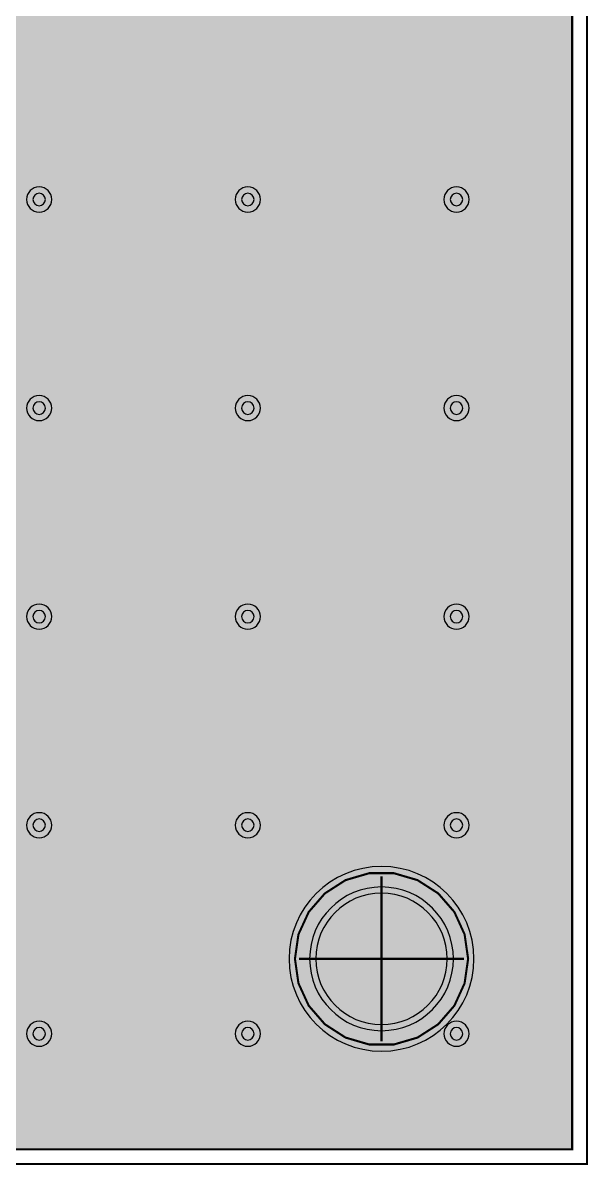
# Model space of a CAD drawing. Header units: millimetres. Extents: x 0 to 100, y -100 to 0.
# Drawn here: x 86.27 to 100.08, y -100.03 to -72.2 of the extents above; entities that cross this region are included whole.
import ezdxf

# ---------------------------------------------------------------- set-up
doc = ezdxf.new("R2010")
doc.units = ezdxf.units.MM
doc.header["$MEASUREMENT"] = 0
for name, color, linetype, true_color in [('Board-Outline-Layer', 7, 'Continuous', 0xff00ff), ('Bottom-Layer', 7, 'Continuous', 0x0000ff), ('Bottom-Paste-Mask-Layer', 7, 'Continuous', 0x800000), ('Bottom-Solder-Mask-Layer', 7, 'Continuous', 0xaa00ff), ('Hole-Layer', 7, 'Continuous', 0x222222), ('Inner1', 7, 'Continuous', 0x999966), ('Inner2', 7, 'Continuous', 0x008000), ('Multi-Layer', 7, 'Continuous', 0xc0c0c0), ('Top-Layer', 7, 'Continuous', 0xff0000), ('Top-Paste-Mask-Layer', 7, 'Continuous', 0x808080), ('Top-Solder-Mask-Layer', 7, 'Continuous', 0x800080)]:
    doc.layers.add(name, color=color, linetype=linetype, true_color=true_color)

msp = doc.modelspace()

# ---------------------------------------------------------------- hatches: boundary and pattern name
at = {"layer": 'Bottom-Layer'}
for points in [[(99.642, -0.358), (99.642, -99.642), (0.358, -99.642), (0.358, -0.358)], [(92.892, -95), (92.977, -95.594), (93.227, -96.14), (93.62, -96.593), (94.124, -96.918), (94.7, -97.087), (95.3, -97.087), (95.876, -96.918), (96.381, -96.593), (96.774, -96.14), (97.023, -95.594), (97.108, -95), (97.023, -94.406), (96.774, -93.86), (96.381, -93.407), (95.876, -93.083), (95.3, -92.914), (94.7, -92.914), (94.124, -93.083), (93.62, -93.407), (93.227, -93.86), (92.977, -94.406)], [(93.25, -95, 1), (96.75, -95, 1)]]:
    msp.add_hatch(color=256, dxfattribs=at).paths.add_polyline_path(points)
at = {"layer": 'Bottom-Paste-Mask-Layer'}
msp.add_hatch(color=256, dxfattribs=at).paths.add_polyline_path([(93.25, -95, 1), (96.75, -95, 1)])
at = {"layer": 'Bottom-Solder-Mask-Layer'}
msp.add_hatch(color=256, dxfattribs=at).paths.add_polyline_path([(92.75, -95, 1), (97.25, -95, 1)])
at = {"layer": 'Hole-Layer'}
msp.add_hatch(color=256, dxfattribs=at).paths.add_polyline_path([(93.4, -95, 1), (96.6, -95, 1)])
at = {"layer": 'Inner1'}
for points in [[(99.642, -0.358), (99.642, -99.642), (0.358, -99.642), (0.358, -0.358)], [(92.892, -95), (92.977, -95.594), (93.227, -96.14), (93.62, -96.593), (94.124, -96.918), (94.7, -97.087), (95.3, -97.087), (95.876, -96.918), (96.381, -96.593), (96.774, -96.14), (97.023, -95.594), (97.108, -95), (97.023, -94.406), (96.774, -93.86), (96.381, -93.407), (95.876, -93.083), (95.3, -92.914), (94.7, -92.914), (94.124, -93.083), (93.62, -93.407), (93.227, -93.86), (92.977, -94.406)]]:
    msp.add_hatch(color=256, dxfattribs=at).paths.add_polyline_path(points)
at = {"layer": 'Inner2'}
for points in [[(99.642, -0.358), (99.642, -99.642), (0.358, -99.642), (0.358, -0.358)], [(92.892, -95), (92.977, -95.594), (93.227, -96.14), (93.62, -96.593), (94.124, -96.918), (94.7, -97.087), (95.3, -97.087), (95.876, -96.918), (96.381, -96.593), (96.774, -96.14), (97.023, -95.594), (97.108, -95), (97.023, -94.406), (96.774, -93.86), (96.381, -93.407), (95.876, -93.083), (95.3, -92.914), (94.7, -92.914), (94.124, -93.083), (93.62, -93.407), (93.227, -93.86), (92.977, -94.406)]]:
    msp.add_hatch(color=256, dxfattribs=at).paths.add_polyline_path(points)
at = {"layer": 'Multi-Layer'}
msp.add_hatch(color=256, dxfattribs=at).paths.add_polyline_path([(93.25, -95, 1), (96.75, -95, 1)])
msp.add_hatch(color=256, dxfattribs=at).paths.add_polyline_path([(93.25, -95, 1), (96.75, -95, 1)])
msp.add_hatch(color=256, dxfattribs=at).paths.add_polyline_path([(93.25, -95, 1), (96.75, -95, 1)])
at = {"layer": 'Top-Layer'}
for points in [[(99.642, -0.358), (99.642, -99.642), (0.358, -99.642), (0.358, -0.358)], [(92.892, -95), (92.977, -95.594), (93.227, -96.14), (93.62, -96.593), (94.124, -96.918), (94.7, -97.087), (95.3, -97.087), (95.876, -96.918), (96.381, -96.593), (96.774, -96.14), (97.023, -95.594), (97.108, -95), (97.023, -94.406), (96.774, -93.86), (96.381, -93.407), (95.876, -93.083), (95.3, -92.914), (94.7, -92.914), (94.124, -93.083), (93.62, -93.407), (93.227, -93.86), (92.977, -94.406)], [(93.25, -95, 1), (96.75, -95, 1)]]:
    msp.add_hatch(color=256, dxfattribs=at).paths.add_polyline_path(points)
at = {"layer": 'Top-Paste-Mask-Layer'}
msp.add_hatch(color=256, dxfattribs=at).paths.add_polyline_path([(93.25, -95, 1), (96.75, -95, 1)])
at = {"layer": 'Top-Solder-Mask-Layer'}
msp.add_hatch(color=256, dxfattribs=at).paths.add_polyline_path([(92.75, -95, 1), (97.25, -95, 1)])

# ---------------------------------------------------------------- linework, layer by layer
at = {"layer": 'Board-Outline-Layer', "const_width": 0.0508}
msp.add_lwpolyline([(0, -100), (0, 0), (100, 0), (100, -100)], close=True, dxfattribs=at)
at = {"layer": 'Bottom-Layer'}
for points, const_width in [([(0, -100), (0, 0), (100, 0), (100, -100)], 0.00508), ([(99.642, -0.358), (99.642, -99.642), (0.358, -99.642), (0.358, -0.358)], 0.0508), ([(92.892, -95), (92.977, -95.594), (93.227, -96.14), (93.62, -96.593), (94.124, -96.918), (94.7, -97.087), (95.3, -97.087), (95.876, -96.918), (96.381, -96.593), (96.774, -96.14), (97.023, -95.594), (97.108, -95), (97.023, -94.406), (96.774, -93.86), (96.381, -93.407), (95.876, -93.083), (95.3, -92.914), (94.7, -92.914), (94.124, -93.083), (93.62, -93.407), (93.227, -93.86), (92.977, -94.406)], 0.0508)]:
    msp.add_lwpolyline(points, close=True, dxfattribs=dict(at, const_width=const_width))
at = {"layer": 'Bottom-Layer', "const_width": 0.0508}
for points in [[(95, -95), (95, -92.994)], [(95, -95), (92.994, -95)], [(95, -95), (97.007, -95)], [(95, -95), (95, -97.007)]]:
    msp.add_lwpolyline(points, dxfattribs=at)
at = {"layer": 'Bottom-Layer'}
msp.add_lwpolyline([(93.25, -95, 1), (96.75, -95, 1)], format="xyb", close=True, dxfattribs=at)
at = {"layer": 'Bottom-Paste-Mask-Layer'}
msp.add_lwpolyline([(93.25, -95, 1), (96.75, -95, 1)], format="xyb", close=True, dxfattribs=at)
at = {"layer": 'Bottom-Solder-Mask-Layer'}
msp.add_lwpolyline([(92.75, -95, 1), (97.25, -95, 1)], format="xyb", close=True, dxfattribs=at)
at = {"layer": 'Hole-Layer'}
for points in [[(86.513, -76.505, 1), (86.818, -76.505, 1)], [(91.593, -76.505, 1), (91.898, -76.505, 1)], [(96.673, -76.505, 1), (96.978, -76.505, 1)], [(86.513, -81.585, 1), (86.818, -81.585, 1)], [(91.593, -81.585, 1), (91.898, -81.585, 1)], [(96.673, -81.585, 1), (96.978, -81.585, 1)], [(86.513, -86.665, 1), (86.818, -86.665, 1)], [(91.593, -86.665, 1), (91.898, -86.665, 1)], [(96.673, -86.665, 1), (96.978, -86.665, 1)], [(86.513, -91.745, 1), (86.818, -91.745, 1)], [(91.593, -91.745, 1), (91.898, -91.745, 1)], [(96.673, -91.745, 1), (96.978, -91.745, 1)], [(93.4, -95, 1), (96.6, -95, 1)], [(86.513, -96.825, 1), (86.818, -96.825, 1)], [(91.593, -96.825, 1), (91.898, -96.825, 1)], [(96.673, -96.825, 1), (96.978, -96.825, 1)]]:
    msp.add_lwpolyline(points, format="xyb", close=True, dxfattribs=at)
at = {"layer": 'Inner1'}
for points, const_width in [([(0, -100), (0, 0), (100, 0), (100, -100)], 0.00508), ([(99.642, -0.358), (99.642, -99.642), (0.358, -99.642), (0.358, -0.358)], 0.0508), ([(92.892, -95), (92.977, -95.594), (93.227, -96.14), (93.62, -96.593), (94.124, -96.918), (94.7, -97.087), (95.3, -97.087), (95.876, -96.918), (96.381, -96.593), (96.774, -96.14), (97.023, -95.594), (97.108, -95), (97.023, -94.406), (96.774, -93.86), (96.381, -93.407), (95.876, -93.083), (95.3, -92.914), (94.7, -92.914), (94.124, -93.083), (93.62, -93.407), (93.227, -93.86), (92.977, -94.406)], 0.0508)]:
    msp.add_lwpolyline(points, close=True, dxfattribs=dict(at, const_width=const_width))
at = {"layer": 'Inner1', "const_width": 0.0508}
for points in [[(95, -95), (95, -92.994)], [(95, -95), (92.994, -95)], [(95, -95), (97.007, -95)], [(95, -95), (95, -97.007)]]:
    msp.add_lwpolyline(points, dxfattribs=at)
at = {"layer": 'Inner2'}
for points, const_width in [([(0, -99.949), (0, 0), (100.076, 0), (100.076, -99.949)], 0.00508), ([(99.642, -0.358), (99.642, -99.642), (0.358, -99.642), (0.358, -0.358)], 0.0508), ([(92.892, -95), (92.977, -95.594), (93.227, -96.14), (93.62, -96.593), (94.124, -96.918), (94.7, -97.087), (95.3, -97.087), (95.876, -96.918), (96.381, -96.593), (96.774, -96.14), (97.023, -95.594), (97.108, -95), (97.023, -94.406), (96.774, -93.86), (96.381, -93.407), (95.876, -93.083), (95.3, -92.914), (94.7, -92.914), (94.124, -93.083), (93.62, -93.407), (93.227, -93.86), (92.977, -94.406)], 0.0508)]:
    msp.add_lwpolyline(points, close=True, dxfattribs=dict(at, const_width=const_width))
at = {"layer": 'Inner2', "const_width": 0.0508}
for points in [[(95, -95), (95, -92.994)], [(95, -95), (92.994, -95)], [(95, -95), (97.007, -95)], [(95, -95), (95, -97.007)]]:
    msp.add_lwpolyline(points, dxfattribs=at)
at = {"layer": 'Multi-Layer'}
for points in [[(86.36, -76.505, 1), (86.97, -76.505), (86.97, -76.505, 1), (86.36, -76.505)], [(91.44, -76.505, 1), (92.05, -76.505), (92.05, -76.505, 1), (91.44, -76.505)], [(96.52, -76.505, 1), (97.13, -76.505), (97.13, -76.505, 1), (96.52, -76.505)], [(86.36, -81.585, 1), (86.97, -81.585), (86.97, -81.585, 1), (86.36, -81.585)], [(91.44, -81.585, 1), (92.05, -81.585), (92.05, -81.585, 1), (91.44, -81.585)], [(96.52, -81.585, 1), (97.13, -81.585), (97.13, -81.585, 1), (96.52, -81.585)], [(86.36, -86.665, 1), (86.97, -86.665), (86.97, -86.665, 1), (86.36, -86.665)], [(91.44, -86.665, 1), (92.05, -86.665), (92.05, -86.665, 1), (91.44, -86.665)], [(96.52, -86.665, 1), (97.13, -86.665), (97.13, -86.665, 1), (96.52, -86.665)], [(86.36, -91.745, 1), (86.97, -91.745), (86.97, -91.745, 1), (86.36, -91.745)], [(91.44, -91.745, 1), (92.05, -91.745), (92.05, -91.745, 1), (91.44, -91.745)], [(96.52, -91.745, 1), (97.13, -91.745), (97.13, -91.745, 1), (96.52, -91.745)], [(86.36, -96.825, 1), (86.97, -96.825), (86.97, -96.825, 1), (86.36, -96.825)], [(91.44, -96.825, 1), (92.05, -96.825), (92.05, -96.825, 1), (91.44, -96.825)], [(96.52, -96.825, 1), (97.13, -96.825), (97.13, -96.825, 1), (96.52, -96.825)]]:
    msp.add_lwpolyline(points, format="xyb", dxfattribs=at)
msp.add_lwpolyline([(93.25, -95, 1), (96.75, -95, 1)], format="xyb", close=True, dxfattribs=at)
msp.add_lwpolyline([(93.25, -95, 1), (96.75, -95, 1)], format="xyb", close=True, dxfattribs=at)
msp.add_lwpolyline([(93.25, -95, 1), (96.75, -95, 1)], format="xyb", close=True, dxfattribs=at)
at = {"layer": 'Top-Layer'}
for points, const_width in [([(0, -99.949), (0, 0), (100.076, 0), (100.076, -99.949)], 0.00508), ([(99.642, -0.358), (99.642, -99.642), (0.358, -99.642), (0.358, -0.358)], 0.0508), ([(92.892, -95), (92.977, -95.594), (93.227, -96.14), (93.62, -96.593), (94.124, -96.918), (94.7, -97.087), (95.3, -97.087), (95.876, -96.918), (96.381, -96.593), (96.774, -96.14), (97.023, -95.594), (97.108, -95), (97.023, -94.406), (96.774, -93.86), (96.381, -93.407), (95.876, -93.083), (95.3, -92.914), (94.7, -92.914), (94.124, -93.083), (93.62, -93.407), (93.227, -93.86), (92.977, -94.406)], 0.0508)]:
    msp.add_lwpolyline(points, close=True, dxfattribs=dict(at, const_width=const_width))
at = {"layer": 'Top-Layer', "const_width": 0.0508}
for points in [[(95, -95), (95, -92.994)], [(95, -95), (92.994, -95)], [(95, -95), (97.007, -95)], [(95, -95), (95, -97.007)]]:
    msp.add_lwpolyline(points, dxfattribs=at)
at = {"layer": 'Top-Layer'}
msp.add_lwpolyline([(93.25, -95, 1), (96.75, -95, 1)], format="xyb", close=True, dxfattribs=at)
at = {"layer": 'Top-Paste-Mask-Layer'}
msp.add_lwpolyline([(93.25, -95, 1), (96.75, -95, 1)], format="xyb", close=True, dxfattribs=at)
at = {"layer": 'Top-Solder-Mask-Layer'}
msp.add_lwpolyline([(92.75, -95, 1), (97.25, -95, 1)], format="xyb", close=True, dxfattribs=at)

doc.saveas('drawing.dxf')
